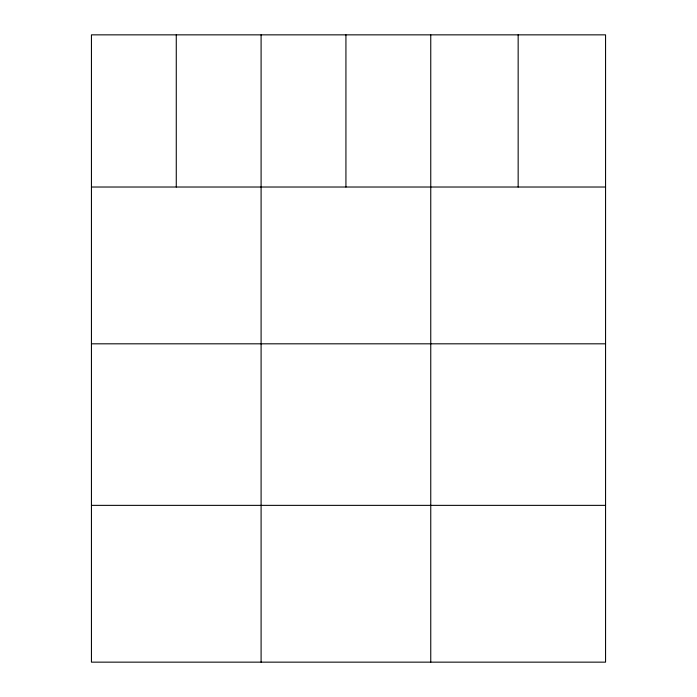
<?xml version="1.0" encoding="UTF-8"?>
<svg xmlns="http://www.w3.org/2000/svg" width="697" height="697" viewBox="0 0 697 697"><rect width="100%" height="100%" fill="white"/><g stroke="black" fill="none" stroke-linecap="round" stroke-linejoin="round"><path stroke-width="1.05" d="M605.562 187.023L605.562 662.15L91.438 662.15L91.438 34.85L605.562 34.85L605.562 187.023L91.438 187.023M91.438 343.813L605.562 343.813M91.438 505.36L605.562 505.36M518.159 34.85L518.159 187.023M430.755 34.85L430.755 662.15M345.93 34.85L345.93 187.023M261.096 34.85L261.096 662.15M176.271 34.85L176.271 187.023"/></g></svg>
